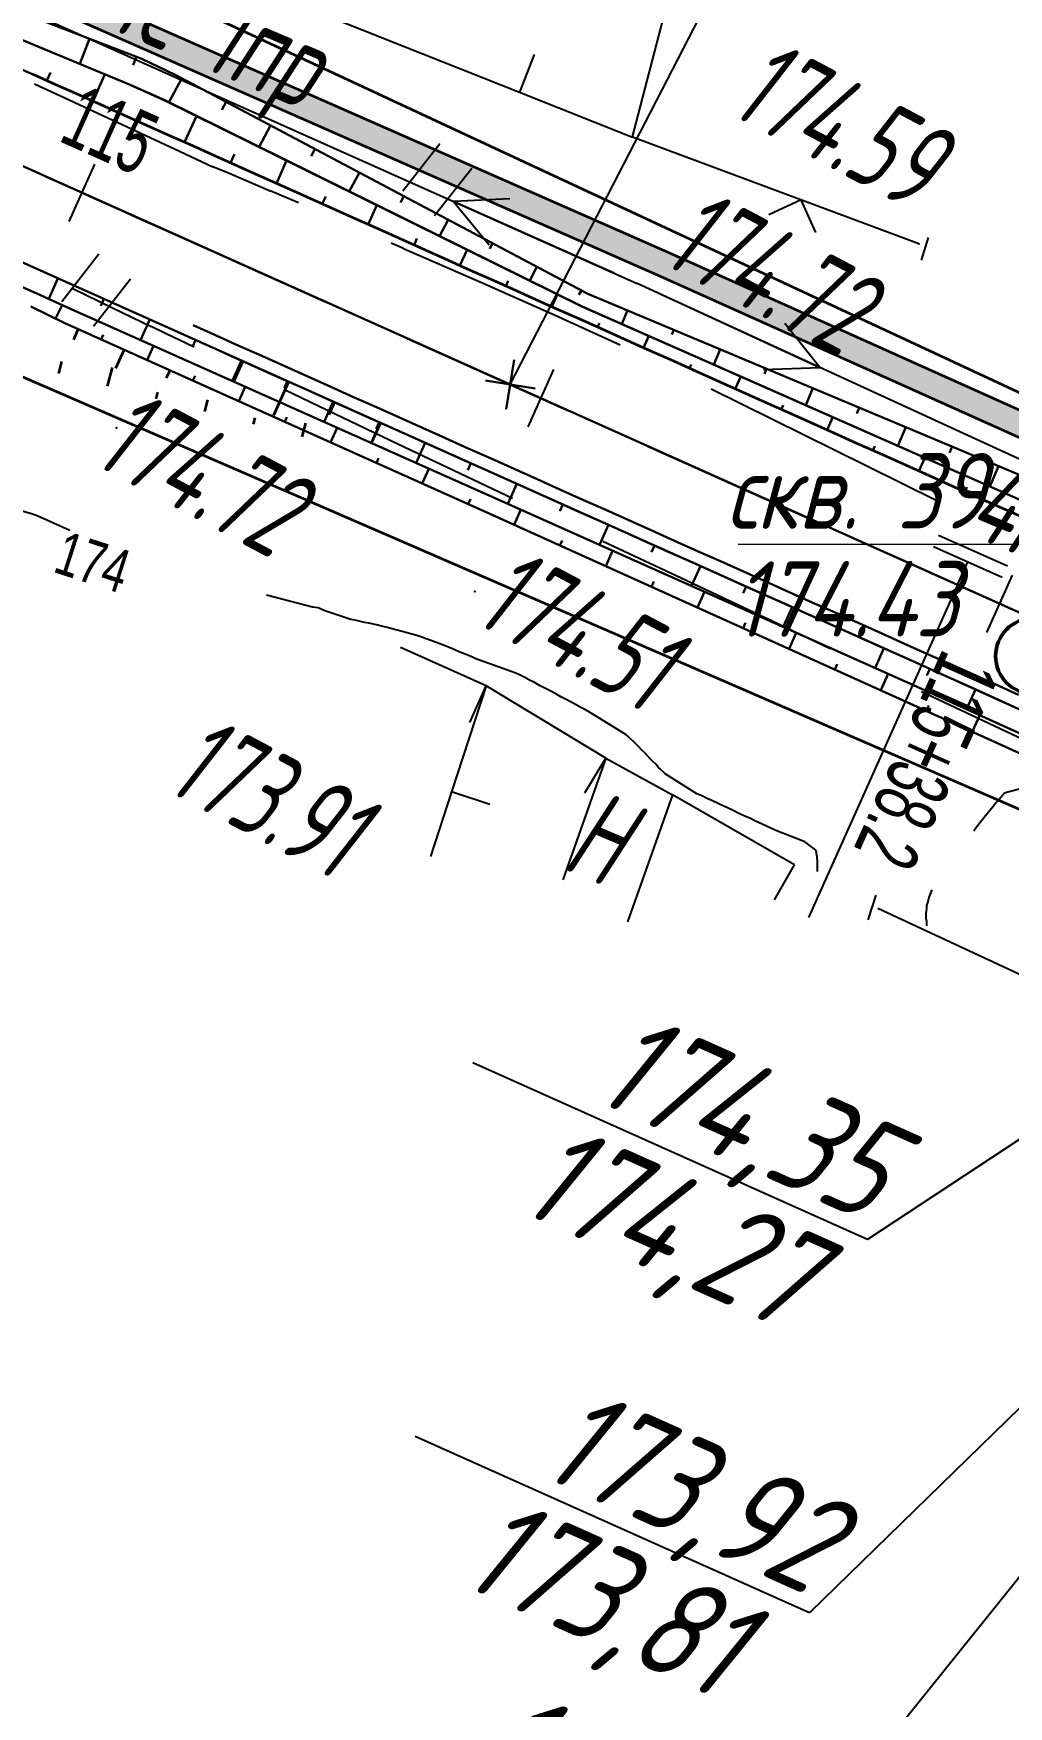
# Model space of a CAD drawing. Header units: millimetres. Extents: x -1799 to 6962, y -1020 to 4121.
# Drawn here: x 6139.7 to 6178.4, y 204.4 to 270.9 of the extents above; entities that cross this region are included whole.
import ezdxf
from ezdxf import colors
from ezdxf.entities.mleader import LeaderData, LeaderLine
from ezdxf.math import Vec2, Vec3

# ---------------------------------------------------------------- set-up
doc = ezdxf.new("R2010")
doc.units = ezdxf.units.MM
doc.linetypes.add('CONTI', pattern=[0])
doc.linetypes.add('DASHED', pattern=[0.75, 0.5, -0.25])
for name, color, linetype, lineweight in [('10', 1, 'Continuous', 35), ('геология', 7, 'Continuous', 20), ('КОПИЯ_ОСЬ_13_ОТКОСЫ', 7, 'Continuous', 30), ('КОПИЯ_ОСЬ_ГРАНИЦЫ_ПОЛОС', 7, 'Continuous', 30), ('ОСЬ_ВЕРХ_ПОКРЫТИЯ_ОСЬ', 1, 'Continuous', 30), ('Ось_примыкания', 1, 'Continuous', 35), ('Отметки', 5, 'Continuous', 30), ('Тротуар', 40, 'Continuous', 35)]:
    doc.layers.add(name, color=color, linetype=linetype, lineweight=lineweight)
for name, color, linetype in [('GOR_BDEFAULT', 212, 'CONTI'), ('NAD_MDEFAULT', 7, 'CONTI'), ('PI_OTDEFAULT', 172, 'CONTI'), ('PI_TTDEFAULT', 5, 'CONTI'), ('SIT_LDEFAULT', 7, 'CONTI'), ('USLZNDEFAULT', 7, 'CONTI'), ('ZAPSKDEFAULT', 7, 'CONTI'), ('КОПИЯ_ОСЬ_ТАНГЕНСЫ', 1, 'Continuous'), ('ОСЬ_ВЕРХ_ПОКРЫТИЯ_ПИКЕТЫ', 1, 'Continuous'), ('ОСЬ_ВЕРХ_ПОКРЫТИЯ_РАЗБИВКА_КРИВ', 1, 'Continuous'), ('ОСЬ_ВЕРХ_ПОКРЫТИЯ_ТАНГЕНСЫ', 1, 'Continuous'), ('разметка', 7, 'Continuous')]:
    doc.layers.add(name, color=color, linetype=linetype)
doc.styles.add('eskd', font='spds.shx', dxfattribs={"width": 1.2, "oblique": 15})
doc.styles.add('SHRFT', font='TXT', dxfattribs={"width": 3.5})
doc.styles.get("Standard").update_dxf_attribs({"font": 'arial.ttf'})
doc.styles.add('ГОСТ', font='', dxfattribs={"oblique": 15, "height": 4})
doc.styles.get('ГОСТ').set_extended_font_data('GOST type A')

# ---------------------------------------------------------------- blocks, each defined once
blk = doc.blocks.new('BL_2011')
at = {"color": 0}
for p, q in [((0, 0), (0, 2.4)), ((1.6, 0), (1.6, 2.4))]:
    blk.add_line(p, q, dxfattribs=at)
blk = doc.blocks.new('BL_2010')
at = {"color": 0}
for centre, radius in [((0, 5.78), 0.4), ((0, 3.46), 0.6), ((0, 3.46), 0.3), ((0, 0), 0.8), ((-3.46, -1.74), 0.6), ((3.46, -1.74), 0.6), ((-3.46, -1.74), 0.3), ((3.46, -1.74), 0.3), ((-5.78, -2.88), 0.4), ((5.78, -2.88), 0.4)]:
    blk.add_circle(centre, radius, dxfattribs=at)
blk = doc.blocks.new('_None')
blk = doc.blocks.new('Крест')
at = {"layer": 'Отметки'}
for points in [[(0, 1), (0, -1)], [(-1, 0), (1, 0)]]:
    blk.add_lwpolyline(points, dxfattribs=at)

msp = doc.modelspace()

# ---------------------------------------------------------------- hatches: boundary and pattern name
at = {"layer": 'Тротуар', "lineweight": 30, "ltscale": 7}
msp.add_hatch(color=256, dxfattribs=at).paths.add_polyline_path([(6126.931740061011, 278.0304459001991), (6128.439853560596, 277.1630131699267), (6164.582635617853, 261.241592810874), (6199.391776071812, 245.6193472523364), (6226.965141142815, 230.8428969675797), (6234.072073662255, 227.170375531924), (6244.623096956735, 221.4528150301549), (6251.566242708892, 217.4791211815673), (6258.375359144944, 213.2799197718623), (6265.073261752035, 209.02963465025), (6265.609058609358, 209.8739815740037), (6258.905734939422, 214.1277067376423), (6252.077196256849, 218.3388859009492), (6245.109742837356, 222.3264914875972), (6234.539878332385, 228.0542619735124), (6227.430880101552, 231.7278508687514), (6199.833216935755, 246.5173224000382), (6164.988932973365, 262.15534026773), (6128.892007081546, 278.0565603202331), (6116.325336522723, 285.2846246235194), (6112.601381699098, 286.9917958308133), (6104.101285403487, 289.8893952103454), (6095.382801326088, 292.1139472028362), (6094.028716523704, 292.7220886679488), (6062.635007723418, 308.6967482663813), (6052.755252864396, 311.6692093474912), (6041.920397909105, 316.6010502217459), (6020.57215665986, 327.7935136411461), (5984.471793767481, 344.0357047723728), (5959.437637477511, 357.0414613805833), (5935.186880624105, 366.8843202427151), (5892.203299906434, 387.1829661572474), (5867.012197750804, 398.4731722394126), (5831.402002537487, 414.8561589423689), (5813.139658937851, 422.3152399234596), (5796.735513729634, 430.0543548002961), (5796.207650675593, 429.1976880760985), (5812.745232411844, 421.3961435783776), (5831.003779299013, 413.9386133285361), (5859.26713514684, 400.9356466144445), (5860.175860060766, 400.5175745407241), (5866.598718330302, 397.5626454534131), (5891.785255895005, 386.2744851404923), (5934.785018613018, 365.9681974066543), (5959.018170221834, 356.1324841346714), (5984.035787675422, 343.1353197911876), (6020.13444335131, 326.8938967663917), (6041.480747713804, 315.702448818286), (6052.402676992651, 310.7310074776533), (6062.261230560349, 307.7649250975001), (6093.575204664879, 291.830838426401), (6095.05151238436, 291.1664383145171), (6103.854052816061, 288.920439046261), (6112.23058058043, 286.0617103589821), (6115.866707254327, 284.3948021767783), (6121.960427134976, 280.8898325082037), (6122.830958548913, 280.3891225554171)])

# ---------------------------------------------------------------- linework, layer by layer
at = {"layer": '10'}
for points in [[(5786.735964376372, 494.3434807354706), (5773.30596437667, 448.9334807353216), (5770.455964376577, 448.8434807354706), (5765.795964376428, 429.6334807355079), (5881.91596437654, 375.1434807352844), (5882.525964376409, 376.3434807354706), (5928.445964376335, 353.5234807351726), (5932.485964376372, 351.5134807353961), (5960.735964376372, 337.4834807351353), (5984.325964376689, 327.5434807356569), (6003.875964376502, 317.8834807355079), (6062.465964376353, 290.8234807349863), (6094.515964376633, 277.4934807349118), (6108.035964376651, 270.7634807353961), (6136.065964376447, 258.6034807352471), (6190.025964376409, 235.2034807348746), (6188.725964376596, 232.3434807354706), (6197.66596437654, 228.1934807350981), (6198.345964376707, 229.8134807352099), (6243.155964376763, 208.2334807351353)], [(6235.355964376484, 230.3034807354334), (6147.925964376316, 271.0334807349491), (6052.205964376577, 315.4134807348373), (6051.195964376335, 312.8534807352471), (6042.005964376391, 316.7734807351726), (6043.255964376391, 319.7634807353961), (5995.905964376763, 340.5434807356569), (5925.655964376763, 374.3334807347628), (5896.865964376726, 386.9534807348746), (5894.005964376391, 388.0134807353961), (5868.475964376596, 398.5934807354706), (5869.475964376596, 400.5934807354706), (5830.775964376409, 418.8934807352844), (5830.025964376409, 416.8534807352471), (5785.337084801236, 439.0398072697344), (5802.245964376381, 489.5234807361039)]]:
    msp.add_lwpolyline(points, dxfattribs=at)
at = {"layer": 'GOR_BDEFAULT', "color": 212, "elevation": 174, "flags": 128}
for points in [[(6141.111700376447, 251.1292127356055), (6139.801700376449, 251.7092147352296), (6139.581700376419, 251.7892167348537), (6139.341700376428, 251.8592157349112), (6139.081700376419, 251.9392177354666), (6138.8117003764, 252.0192117350298), (6138.511700376412, 252.1092157349112), (6138.211700376423, 252.1892177354666), (6137.891700376416, 252.2692117350298), (6137.5617003764, 252.3492137355852), (6137.231700376442, 252.4192137349519), (6136.891700376416, 252.4892127350095), (6136.551700376449, 252.5592127353075), (6136.211700376423, 252.6192177351686), (6135.871700376398, 252.6692137349519), (6135.54170037644, 252.7092147352296), (6135.201700376414, 252.7392127350095), (6134.881700376407, 252.7692117350298), (6134.5617003764, 252.7792137352872), (6134.251700376402, 252.7792137352872), (6133.951700376414, 252.7792137352872), (6133.661700376435, 252.7592177357647), (6133.381700376407, 252.7492157355073), (6133.111700376447, 252.719216735487), (6132.841700376428, 252.6992127349722), (6132.591700376428, 252.6692137349519), (6132.351700376437, 252.6392147358629), (6132.131700376407, 252.6092157349112), (6131.911700376435, 252.5792167348909), (6131.711700376423, 252.5392167348537), (6131.521700376421, 252.5192117350298), (6131.341700376428, 252.4892127350095), (6129.481700376442, 252.6492167351889), (6129.341700376428, 252.6992127349722), (6129.191700376405, 252.7492157355073), (6129.04170037644, 252.8092127353075), (6128.871700376398, 252.8692177351686), (6128.711700376423, 252.9292157352093), (6128.53170037643, 252.9992157355073), (6128.361700376447, 253.0692147355649), (6128.191700376405, 253.1392147358629), (6128.011700376412, 253.2092147352296), (6127.831700376419, 253.2792137352872), (6127.661700376435, 253.3492137355852), (6127.491700376451, 253.4192137349519), (6127.321700376409, 253.4892127350095), (6127.161700376435, 253.5592127353075), (6127.001700376402, 253.6292127356055), (6126.851700376437, 253.6892177354666), (6126.711700376423, 253.7492157355073)], [(6141.111700376447, 251.1292127356055), (6139.801700376449, 251.7092147352296), (6139.581700376419, 251.7892167348537), (6139.341700376428, 251.8592157349112), (6139.081700376419, 251.9392177354666), (6138.8117003764, 252.0192117350298), (6138.511700376412, 252.1092157349112), (6138.211700376423, 252.1892177354666), (6137.891700376416, 252.2692117350298), (6137.5617003764, 252.3492137355852), (6137.231700376442, 252.4192137349519), (6136.891700376416, 252.4892127350095), (6136.551700376449, 252.5592127353075), (6136.211700376423, 252.6192177351686), (6135.871700376398, 252.6692137349519), (6135.54170037644, 252.7092147352296), (6135.201700376414, 252.7392127350095), (6134.881700376407, 252.7692117350298), (6134.5617003764, 252.7792137352872), (6134.251700376402, 252.7792137352872), (6133.951700376414, 252.7792137352872), (6133.661700376435, 252.7592177357647), (6133.381700376407, 252.7492157355073), (6133.111700376447, 252.719216735487), (6132.841700376428, 252.6992127349722), (6132.591700376428, 252.6692137349519), (6132.351700376437, 252.6392147358629), (6132.131700376407, 252.6092157349112), (6131.911700376435, 252.5792167348909), (6131.711700376423, 252.5392167348537), (6131.521700376421, 252.5192117350298), (6131.341700376428, 252.4892127350095), (6129.481700376442, 252.6492167351889), (6129.341700376428, 252.6992127349722), (6129.191700376405, 252.7492157355073), (6129.04170037644, 252.8092127353075), (6128.871700376398, 252.8692177351686), (6128.711700376423, 252.9292157352093), (6128.53170037643, 252.9992157355073), (6128.361700376447, 253.0692147355649), (6128.191700376405, 253.1392147358629), (6128.011700376412, 253.2092147352296), (6127.831700376419, 253.2792137352872), (6127.661700376435, 253.3492137355852), (6127.491700376451, 253.4192137349519), (6127.321700376409, 253.4892127350095), (6127.161700376435, 253.5592127353075), (6127.001700376402, 253.6292127356055), (6126.851700376437, 253.6892177354666), (6126.711700376423, 253.7492157355073)], [(6170.841700376428, 237.5692147355649), (6170.841700376428, 237.6092157349112), (6170.841700376428, 237.6592117346945), (6170.841700376428, 237.719216735487), (6170.841700376428, 237.7692117350298), (6170.841700376428, 237.8292167348909), (6170.841700376428, 237.8992167351889), (6170.841700376428, 237.9592147352296), (6170.841700376428, 238.0192117350298), (6170.831700376419, 238.0892117353278), (6170.831700376419, 238.1492167351889), (6170.821700376409, 238.2092147352296), (6170.8117003764, 238.2692117350298), (6170.801700376449, 238.3292167348909), (6170.79170037644, 238.3792127356055), (6170.771700376421, 238.4292157352093), (6170.341700376428, 238.7492157355073), (6169.191700376405, 239.1992127349722), (6169.011700376412, 239.2792137352872), (6168.821700376409, 239.3692177351686), (6168.621700376398, 239.4592147352296), (6168.401700376426, 239.5592127353075), (6168.181700376395, 239.6692137349519), (6167.951700376414, 239.7692117350298), (6167.721700376433, 239.8792127356055), (6167.491700376451, 239.9892127350095), (6167.261700376412, 240.0992137355852), (6167.03170037643, 240.2092147352296), (6166.8117003764, 240.3092127353075), (6166.601700376437, 240.4092117346945), (6166.401700376426, 240.4992157355073), (6166.221700376433, 240.5892117353278), (6166.051700376449, 240.6592117346945), (6164.78170037643, 241.4492127349722), (6164.701700376414, 241.5292137352872), (6164.611700376447, 241.6192177351686), (6164.511700376412, 241.719216735487), (6164.411700376435, 241.8292167348909), (6164.301700376449, 241.9392177354666), (6164.191700376405, 242.049218735111), (6164.081700376419, 242.1692137349519), (6163.971700376433, 242.2892167348537), (6163.851700376437, 242.3992167351889), (6163.741700376451, 242.5192117350298), (6163.631700376407, 242.6292127356055), (6163.521700376421, 242.7392127350095), (6163.411700376435, 242.8392117353278), (6163.3117003764, 242.9392177354666), (6163.221700376433, 243.0192117350298), (6161.771700376421, 243.9092117346945), (6161.611700376447, 243.9992157355073), (6161.431700376395, 244.0892117353278), (6161.251700376402, 244.1892177354666), (6161.051700376449, 244.299218735111), (6160.851700376437, 244.4092117346945), (6160.641700376416, 244.5192117350298), (6160.431700376395, 244.6292127356055), (6160.211700376423, 244.7492157355073), (6160.001700376402, 244.8592157349112), (6159.79170037644, 244.969216735487), (6159.591700376428, 245.0792167348909), (6159.391700376416, 245.1792157352093), (6159.201700376414, 245.2792137352872), (6159.021700376421, 245.3692177351686), (6158.851700376437, 245.4492127349722), (6157.261700376412, 246.0292137352872), (6157.151700376426, 246.0792167348909), (6157.03170037643, 246.1292127356055), (6156.901700376426, 246.1792157352093), (6156.761700376412, 246.2392127350095), (6156.621700376398, 246.2892167348537), (6156.471700376433, 246.3592157349112), (6156.321700376409, 246.4192137349519), (6156.161700376435, 246.4892127350095), (6155.991700376451, 246.549218735111), (6155.821700376409, 246.6192177351686), (6155.651700376426, 246.6892177354666), (6155.471700376433, 246.7592177357647), (6155.28170037643, 246.8192147355649), (6155.101700376437, 246.8892147358629), (6154.911700376435, 246.9492127349722), (6154.711700376423, 247.0092177357647), (6154.521700376421, 247.0592127353075), (6154.321700376409, 247.1192177351686), (6154.131700376407, 247.1692137349519), (6153.931700376395, 247.219216735487), (6153.741700376451, 247.2692117350298), (6153.551700376449, 247.3092127353075), (6153.361700376447, 247.3592157349112), (6153.181700376395, 247.3992167351889), (6153.001700376402, 247.4392177354666), (6152.831700376419, 247.469216735487), (6152.671700376444, 247.5092177357647), (6152.511700376412, 247.549218735111), (6152.371700376398, 247.5792167348909), (6152.241700376451, 247.6092157349112), (6151.251700376402, 247.9392177354666), (6150.981700376442, 248.049218735111), (6150.761700376412, 248.0792167348909), (6148.921700376444, 248.5592127353075)], [(6177.0617003764, 239.1892177354666), (6177.171700376444, 239.3392117353278), (6177.28170037643, 239.469216735487), (6177.381700376407, 239.6092157349112), (6177.481700376442, 239.7292107356834), (6177.581700376419, 239.8592157349112), (6177.671700376444, 239.969216735487), (6177.761700376412, 240.0792167348909), (6177.841700376428, 240.1792157352093), (6177.921700376444, 240.2792137352872), (6178.001700376402, 240.3692177351686), (6178.071700376409, 240.4492127349722), (6178.141700376416, 240.5292137352872), (6178.201700376414, 240.5992137355852), (6178.261700376412, 240.6592117346945), (6178.321700376409, 240.7092147352296), (6178.861700376447, 240.8492137355852), (6179.511700376412, 240.6392147358629), (6179.601700376437, 240.6192177351686), (6179.701700376414, 240.5892117353278), (6179.801700376449, 240.5592127353075), (6179.911700376435, 240.5292137352872), (6180.021700376421, 240.4992157355073), (6180.141700376416, 240.469216735487), (6180.251700376402, 240.4392177354666), (6180.371700376398, 240.4092117346945), (6180.501700376402, 240.3692177351686), (6180.621700376398, 240.3392117353278), (6180.741700376451, 240.3092127353075), (6180.861700376447, 240.2692117350298), (6180.971700376433, 240.2392127350095), (6181.081700376419, 240.2092147352296), (6181.191700376405, 240.1792157352093), (6181.29170037644, 240.1492167351889), (6181.391700376416, 240.1192177351686), (6181.481700376442, 240.0892117353278), (6181.571700376409, 240.0592127353075), (6181.651700376426, 240.0392167348537), (6181.731700376442, 240.0092177357647), (6181.8117003764, 239.9792107356834), (6181.891700376416, 239.9592147352296), (6181.961700376423, 239.9292157352093), (6182.03170037643, 239.9092117346945), (6182.101700376437, 239.8892147358629), (6182.171700376444, 239.8592157349112), (6182.231700376442, 239.8392117353278), (6182.301700376449, 239.8192147355649), (6182.371700376398, 239.7892167348537), (6182.431700376395, 239.7692117350298), (6182.501700376402, 239.7492157355073), (6182.571700376409, 239.719216735487), (6182.651700376426, 239.6992127349722), (6182.721700376433, 239.6692137349519), (6182.79170037644, 239.6492167351889), (6182.871700376398, 239.6192177351686), (6182.951700376414, 239.5992137355852), (6183.04170037644, 239.5692147355649), (6183.121700376398, 239.5392167348537), (6183.221700376433, 239.4992157355073), (6183.3117003764, 239.469216735487), (6183.411700376435, 239.4292157352093), (6183.511700376412, 239.3992167351889), (6183.621700376398, 239.3592157349112), (6183.741700376451, 239.3092127353075), (6183.861700376447, 239.2692117350298), (6183.981700376442, 239.219216735487), (6184.111700376447, 239.1692137349519), (6184.241700376451, 239.1192177351686), (6184.371700376398, 239.0692147355649), (6184.501700376402, 239.0192117350298), (6184.631700376407, 238.969216735487), (6184.761700376412, 238.9092117346945), (6184.901700376426, 238.8592157349112), (6185.03170037643, 238.8092127353075), (6185.151700376426, 238.7592177357647), (6185.28170037643, 238.719216735487), (6185.401700376426, 238.6692137349519), (6185.511700376412, 238.6292127356055), (6185.631700376407, 238.5892117353278), (6185.731700376442, 238.549218735111), (6185.831700376419, 238.5192117350298), (6185.931700376395, 238.4792107356834), (6186.03170037643, 238.4492127349722), (6186.121700376398, 238.4192137349519), (6186.211700376423, 238.3892147358629), (6186.29170037644, 238.3692177351686), (6186.371700376398, 238.3392117353278), (6186.451700376414, 238.3192147355649), (6186.53170037643, 238.2892167348537), (6186.611700376447, 238.2692117350298), (6186.691700376405, 238.2492157355073), (6186.761700376412, 238.219216735487), (6186.841700376428, 238.1992127349722), (6186.911700376435, 238.1792157352093), (6186.991700376451, 238.1492167351889), (6187.0617003764, 238.1292127356055), (6187.141700376416, 238.1092157349112), (6187.211700376423, 238.0792167348909), (6187.29170037644, 238.0592127353075), (6187.361700376447, 238.0392167348537), (6187.441700376405, 238.0092177357647), (6187.511700376412, 237.9892127350095), (6187.591700376428, 237.969216735487), (6187.661700376435, 237.9392177354666), (6187.731700376442, 237.9192137349519), (6187.8117003764, 237.8892147358629), (6187.881700376407, 237.8692177351686), (6187.951700376414, 237.8392117353278), (6188.021700376421, 237.8092127353075), (6188.091700376428, 237.7892167348537), (6188.161700376435, 237.7592177357647), (6188.231700376442, 237.7392127350095), (6188.301700376449, 237.7092147352296), (6188.371700376398, 237.6792157352093), (6188.441700376405, 237.6592117346945), (6188.511700376412, 237.6292127356055), (6188.581700376419, 237.5992137355852), (6188.651700376426, 237.5692147355649), (6188.711700376423, 237.5392167348537), (6188.78170037643, 237.5092177357647), (6188.841700376428, 237.4892127350095), (6188.911700376435, 237.4592147352296), (6188.971700376433, 237.4292157352093), (6189.961700376423, 236.8292167348909), (6190.04170037644, 236.7692117350298), (6190.131700376407, 236.7092147352296), (6190.211700376423, 236.6392147358629), (6190.301700376449, 236.5792167348909), (6190.381700376407, 236.5092177357647), (6190.471700376433, 236.4392177354666), (6190.5617003764, 236.3592157349112), (6190.651700376426, 236.2892167348537), (6190.741700376451, 236.219216735487), (6190.831700376419, 236.1392147358629), (6190.911700376435, 236.0692147355649), (6191.001700376402, 235.9892127350095), (6191.081700376419, 235.9192137349519), (6191.171700376444, 235.8392117353278), (6191.251700376402, 235.7692117350298), (6191.331700376419, 235.6992127349722), (6191.401700376426, 235.6192177351686), (6191.471700376433, 235.5592127353075), (6191.54170037644, 235.4892127350095), (6191.611700376447, 235.4192137349519), (6191.671700376444, 235.3592157349112), (6191.731700376442, 235.299218735111), (6191.79170037644, 235.2392127350095), (6191.841700376428, 235.1892177354666), (6191.891700376416, 235.1392147358629), (6191.941700376405, 235.0892117353278), (6191.981700376442, 235.0392167348537), (6192.021700376421, 234.9992157355073), (6192.0617003764, 234.9592147352296), (6192.091700376428, 234.9292157352093)], [(6175.211700376423, 235.3992167351889), (6175.201700376414, 235.4492127349722), (6175.191700376405, 235.5092177357647), (6175.191700376405, 235.5792167348909), (6175.181700376395, 235.6492167351889), (6175.171700376444, 235.719216735487), (6175.171700376444, 235.8092127353075), (6175.171700376444, 235.8992167351889), (6175.181700376395, 235.9892127350095), (6175.191700376405, 236.0992137355852), (6175.201700376414, 236.2092147352296), (6175.231700376442, 236.3192147355649), (6175.261700376412, 236.4392177354666), (6175.301700376449, 236.5692147355649), (6175.351700376437, 236.6992127349722), (6175.411700376435, 236.8392117353278)]]:
    msp.add_lwpolyline(points, dxfattribs=at)
at = {"layer": 'PI_TTDEFAULT', "color": 5}
for p in [(6174.881700376407, 262.5292137352872, 174.641), (6163.671700376444, 260.9592147352296, 174.717), (6142.961700376423, 255.219216735487, 174.565), (6157.221700376433, 248.7092147352296, 174.268)]:
    msp.add_point(p, dxfattribs=at)
at = {"layer": 'SIT_LDEFAULT', "color": 7}
for p, q in [((6128.321700376409, 276.7592177357647), (6163.671700376444, 260.9592147352296)), ((6149.701700376414, 272.2692117350298), (6158.991700376451, 268.5692147355649)), ((6163.491700376451, 266.7892167348537), (6164.78170037643, 271.7692117350298)), ((6159.581700376419, 270.0592127353075), (6158.991700376451, 268.5692147355649)), ((6139.701700376414, 268.8992167351889), (6141.271700376421, 268.1692137349519)), ((6158.991700376451, 268.5692147355649), (6163.491700376451, 266.7792137352872)), ((6141.271700376421, 268.1692137349519), (6145.271700376421, 266.3092127353075)), ((6145.271700376421, 266.3092127353075), (6146.79170037644, 265.5992137355852)), ((6174.881700376407, 262.5292137352872), (6163.491700376451, 266.7792137352872)), ((6147.411700376435, 265.3392117353278), (6146.79170037644, 265.5992137355852)), ((6149.071700376409, 264.6292127356055), (6147.411700376435, 265.3392117353278)), ((6150.201700376414, 264.1592117346945), (6149.071700376409, 264.6392147358629)), ((6158.601700376437, 264.3192147355649), (6156.371700376398, 264.219216735487)), ((6162.761700376412, 261.3692177351686), (6156.371700376398, 264.219216735487)), ((6156.371700376398, 264.219216735487), (6157.78170037643, 262.4992157355073)), ((6170.201700376414, 264.2792137352872), (6168.911700376435, 263.6892177354666)), ((6170.78170037643, 262.9892127350095), (6170.201700376414, 264.2792137352872)), ((6154.371700376398, 262.3492137355852), (6153.881700376407, 262.5592127353075)), ((6157.451700376414, 260.9892127350095), (6154.371700376398, 262.3392117353278)), ((6174.981700376442, 261.8892147358629), (6175.261700376412, 262.7792137352872)), ((6160.411700376435, 259.6792157352093), (6157.451700376414, 260.9992157355073)), ((6198.881700376407, 244.7592177357647), (6163.671700376444, 260.9592147352296)), ((6141.191700376405, 260.7692117350298), (6142.801700376449, 259.9892127350095)), ((6164.581700376419, 260.5392167348537), (6170.941700376405, 257.6192177351686)), ((6142.801700376449, 259.9892127350095), (6144.341700376428, 259.2392127350095)), ((6162.991700376451, 258.4992157355073), (6160.411700376435, 259.6792157352093)), ((6144.911700376435, 258.969216735487), (6144.341700376428, 259.2392127350095)), ((6146.051700376449, 258.4192137349519), (6144.911700376435, 258.969216735487)), ((6170.941700376405, 257.6192177351686), (6169.54170037644, 259.3592157349112)), ((6168.701700376414, 257.5392167348537), (6170.941700376405, 257.6192177351686)), ((6151.321700376409, 255.9192137349519), (6149.671700376444, 256.7092147352296)), ((6169.051700376449, 255.549218735111), (6166.611700376447, 256.7492157355073)), ((6154.151700376426, 254.5692147355649), (6151.321700376409, 255.9192137349519)), ((6172.761700376412, 253.719216735487), (6169.051700376449, 255.549218735111)), ((6156.901700376426, 253.2692117350298), (6154.151700376426, 254.5692147355649)), ((6175.571700376409, 252.3192147355649), (6172.761700376412, 253.719216735487)), ((6158.711700376423, 252.4092117346945), (6156.901700376426, 253.2692117350298)), ((6165.421700376444, 249.2292107356834), (6162.3117003764, 250.6992127349722)), ((6169.321700376409, 247.3892147358629), (6165.421700376444, 249.2292107356834)), ((6171.351700376437, 246.4292157352093), (6169.321700376409, 247.3892147358629)), ((6157.671700376444, 244.9492127349722), (6154.261700376412, 246.4792107356834)), ((6157.671700376444, 244.9492127349722), (6156.29170037644, 240.7292107356834)), ((6157.021700376421, 243.4892127350095), (6157.671700376444, 244.9492127349722)), ((6162.421700376444, 242.0692147355649), (6157.671700376444, 244.9492127349722)), ((6176.981700376442, 243.7692117350298), (6174.981700376442, 244.719216735487)), ((6180.021700376421, 242.3392117353278), (6176.981700376442, 243.7692117350298)), ((6162.421700376444, 242.0692147355649), (6160.721700376433, 237.2292107356834)), ((6161.591700376428, 240.6992127349722), (6162.421700376444, 242.0692147355649)), ((6162.421700376444, 242.0692147355649), (6165.081700376419, 240.6092157349112)), ((6156.29170037644, 240.7292107356834), (6155.451700376414, 238.1592117346945)), ((6157.8117003764, 240.2292107356834), (6156.29170037644, 240.7292107356834)), ((6165.081700376419, 240.6092157349112), (6163.28170037643, 235.5692147355649)), ((6169.931700376395, 237.8292167348909), (6165.081700376419, 240.6092157349112)), ((6169.131700376407, 236.4392177354666), (6169.931700376395, 237.8292167348909)), ((6173.171700376444, 236.6292127356055), (6172.851700376437, 235.6492167351889)), ((6180.071700376409, 232.9192137349519), (6173.241700376451, 236.0892117353278))]:
    msp.add_line(p, q, dxfattribs=at)
at = {"layer": 'геология', "color": 1, "linetype": 'Continuous'}
msp.add_line((6167.693244867472, 250.591715888505), (6178.784456645584, 250.591715888505), dxfattribs=at)
at = {"layer": 'геология', "color": 1, "linetype": 'Continuous', "lineweight": 50}
msp.add_circle((6179.430721182473, 246.135149487679), 1.5, dxfattribs=at)
at = {"layer": 'КОПИЯ_ОСЬ_13_ОТКОСЫ'}
for points in [[(5842.767047899057, 405.8750057112547), (6107.472126024057, 283.8342342268797), (6119.584918992807, 278.2995662581297), (6131.722614305307, 272.8186092268797), (6177.883258836557, 252.1474666487547), (6186.496051805307, 248.3198299300047), (6190.850543992807, 246.3737850081297), (6194.332477586557, 244.8083553206297), (6202.157184617807, 241.2478084456297), (6208.228961961557, 238.4311580550047), (6213.418903367807, 235.9753475081297), (6216.724567430307, 234.3845271956297), (6220.020954149057, 232.7749080550047)], [(5839.830505196393, 399.52094329187), (6104.548766915143, 277.473824151245), (6116.689880196393, 271.92621672937), (6128.855895821393, 266.43256438562), (6175.022888008893, 245.75873626062), (6183.599059883893, 241.87836516687), (6187.926696602643, 239.909371026245), (6196.557067696393, 235.93891204187), (6203.430114571393, 232.71625579187), (6208.561950508893, 230.262398369995), (6213.612243477643, 227.79877532312), (6216.813903633893, 226.207710869995), (6220.005798165143, 224.59711516687)], [(5997.852497117807, 334.9455623518797), (6016.078571336557, 326.7087459456297), (6034.252399461557, 318.3593807112547), (6035.157184617807, 317.9335994612547), (6049.268512742807, 311.5210018050047), (6088.810993211557, 293.3923396956297), (6106.970661180307, 285.0212459456297), (6116.009235399057, 280.7744197737547), (6125.060016649057, 276.5544490706297), (6131.202106492807, 273.9804744612547), (6143.509723680307, 268.8540096175047), (6144.878376024057, 268.2412166487547), (6161.478473680307, 260.0444393050047), (6178.128864305307, 252.6950740706297), (6186.742145555307, 248.8669490706297), (6191.097614305307, 246.9204158675047), (6197.195270555307, 244.1723689925047), (6203.280231492807, 241.3964900862547), (6209.355915086557, 238.5756893050047), (6214.550251024057, 236.1149959456297), (6216.278278367807, 235.2849178206297), (6219.493122117807, 233.7199764143797)], [(5997.852616733968, 334.9454663511488), (6016.078416294515, 326.7087720152113), (6034.252290195882, 318.3594678159925), (6035.157075352132, 317.9335034605238), (6049.268662876546, 311.5210278745863), (6088.811204380452, 293.3923657652113), (6106.970811314046, 285.0211499448988), (6116.009080357015, 280.77438480818), (6125.059892124593, 276.5544751402113), (6131.201920933187, 273.9805615659925), (6143.509507603108, 268.8540967222425), (6144.878526157796, 268.2411206480238), (6161.47822708553, 260.0444653745863), (6178.128648228108, 252.6951001402113), (6186.742204136312, 248.8669751402113), (6191.097611851155, 246.9204419370863), (6197.195146030843, 244.1722729917738), (6203.280198521077, 241.3965771909925), (6209.356126255452, 238.5757764097425), (6214.550279087483, 236.1150220152113), (6216.278214878499, 235.2848218198988), (6219.493028110921, 233.7198804136488)], [(5994.367002702415, 327.3853046255308), (6012.504484391868, 318.9569598989683), (6030.69259474343, 310.6386005239683), (6031.60699293679, 310.2334491567808), (6045.61349318093, 303.5930682974058), (6066.960783219993, 293.7673847036558), (6085.147642350852, 285.4462177114683), (6093.316648698508, 281.6689960317808), (6103.180845475852, 276.7820331411558), (6112.332334733665, 272.7117206411558), (6121.495847917258, 268.6683856802183), (6127.596006608665, 265.9543964224058), (6139.795042253196, 260.5587665395933), (6141.15630934304, 259.9283954458433), (6158.056394792258, 252.4026386099058), (6174.670835710227, 244.9729511099058), (6182.377927995383, 241.4818622427183), (6186.70416090554, 239.5122577505308), (6194.469907975852, 235.9429218130308), (6202.142820573508, 232.2039081411558), (6207.23150465554, 229.6747333364683), (6212.294676042258, 227.1096698599058), (6215.450315690696, 225.5476581411558), (6218.596555925071, 223.9667255239683)], [(5994.367126290143, 327.38520110437), (6012.504333321393, 318.95697844812), (6030.692809883893, 310.63861907312), (6031.606872383893, 310.233589776245), (6045.613708321393, 303.592964776245), (6066.960876290143, 293.76752532312), (6085.147888008893, 285.44623626062), (6093.316833321393, 281.66889251062), (6103.180602852643, 276.78217376062), (6112.332458321393, 272.711617119995), (6121.496032540143, 268.66840422937), (6127.596130196393, 265.954292901245), (6139.794860665143, 260.558785088745), (6141.156188790143, 259.928413994995), (6158.056579415143, 252.402535088745), (6174.670837227643, 244.972847588745), (6182.377868477643, 241.48188079187), (6186.704040352643, 239.51215422937), (6194.470153633893, 235.94281829187), (6202.143005196393, 232.203804619995), (6207.231384102643, 229.67475188562), (6212.294860665143, 227.10981047937), (6215.450134102643, 225.547554619995), (6218.596618477643, 223.96674407312)], [(6131.513108677327, 274.6731885191175), (6143.972947544515, 269.8890698667738), (6145.325181431233, 269.2386792417738), (6161.70381302303, 260.5482495542738), (6178.491959995687, 253.5064404722425), (6180.148942417562, 252.80172855818), (6188.074052280843, 249.5018628355238), (6192.478593296468, 247.655976605055), (6196.001939243733, 246.1695874448988), (6198.643784946858, 245.04782230818), (6206.411149448812, 241.3146069761488), (6211.576737827718, 238.7823193784925), (6216.72807449764, 236.2080395933363), (6219.95039505428, 234.6444409605238)], [(6141.881974644124, 270.6919263120863), (6141.498002476155, 269.6919873472425)], [(6143.74907059139, 269.97506840193), (6143.621079868733, 269.6416943784925)], [(6140.196735399057, 269.0236873518797), (6140.341754930307, 269.3476619612547)], [(6142.022418992807, 268.2063045393797), (6142.500446336557, 269.2744197737547)], [(6145.554551548421, 269.1169751402113), (6145.04594559139, 268.158418011305)], [(6143.847614305307, 267.3889217268797), (6144.006793992807, 267.7448787581297)], [(6145.672809617807, 266.5715389143797), (6146.141071336557, 267.6176814925047)], [(6147.321275181233, 268.1795361753675), (6147.151719517171, 267.8600171323988)], [(6149.087968296468, 267.24215824568), (6148.634080357015, 266.38668949568)], [(6150.85469192928, 266.3047192808363), (6150.703385776937, 266.0195630308363)], [(6147.498004930307, 265.7541561018797), (6147.654254930307, 266.1027889143797)], [(6149.323688524057, 264.9367732893797), (6149.730426805307, 265.8452205550047)], [(6152.621415562093, 265.3673413511488), (6152.222184605062, 264.614960980055)], [(6151.148883836557, 264.1193904768797), (6151.284626024057, 264.4221248518797)], [(6154.388108677327, 264.4299634214613), (6154.255052036702, 264.1791089292738)], [(6152.974079149057, 263.3020076643797), (6153.319782274057, 264.0730037581297)], [(6156.15483231014, 263.4925244566175), (6155.810288853108, 262.8431714292738)], [(6154.799762742807, 262.4846248518797), (6154.914508836557, 262.7417049300047)], [(6156.624958055307, 261.6672420393797), (6156.908649461557, 262.3007869612547)], [(6157.921525425374, 262.55514652693), (6157.80668777889, 262.3386548277113)], [(6159.688249058187, 261.6177075620863), (6159.398393101155, 261.0714429136488)], [(6140.631286446393, 261.159371026245), (6140.264587227643, 260.34125579187)], [(6158.450153367807, 260.8498592268797), (6158.544879930307, 261.0610408675047)], [(6142.456481758893, 260.341988213745), (6142.334411446393, 260.06928313562)], [(6160.275836961557, 260.0324764143797), (6160.498004930307, 260.5285701643797)], [(6161.454972690999, 260.6803296323988), (6161.358354038655, 260.4982007261488)], [(6139.560484147727, 260.0348407583433), (6140.908201432883, 259.3744403677183), (6157.788328386008, 251.8038837270933), (6174.379026628196, 244.3212177114683), (6178.615110612571, 242.3909198599058), (6184.667783952415, 239.6202899770933), (6194.145689225852, 235.2356464224058), (6201.803343034446, 231.4791766958433), (6206.880491471946, 228.9391376333433), (6211.931150651633, 226.3635761099058), (6215.970091081321, 224.4034931020933), (6219.994993425071, 222.4147235708433)], [(6140.532591081321, 259.5585223989683), (6140.795713639915, 260.0953876333433)], [(6163.288346714437, 259.8836377378675), (6163.062486118733, 259.34518558943)], [(6142.351438737571, 258.7272235708433), (6142.432981706321, 258.9089862661558)], [(6144.281677071393, 259.524605401245), (6143.913024727643, 258.700874932495)], [(6162.101032274057, 259.2150936018797), (6162.175251024057, 259.3803768050047)], [(6165.132676548421, 259.1100171323988), (6165.057389683187, 258.9305737730238)], [(6144.176267839133, 257.9087421255308), (6144.428587175071, 258.4712421255308)], [(6146.107360665143, 258.707222588745), (6145.984313790143, 258.43256438562)], [(6163.926227586557, 258.3974666487547), (6164.138141649057, 258.8703670393797)], [(6166.977006382405, 258.33639652693), (6166.722489780843, 257.729707073805)], [(6147.932555977643, 257.889839776245), (6147.566833321393, 257.07367766687)], [(6165.751422899057, 257.5800838362547), (6165.822223680307, 257.7377986800047)], [(6168.82133621639, 257.5628369566175), (6168.736497349202, 257.360566448805)], [(6146.001157975852, 257.0902606802183), (6146.085264421165, 257.2777606802183)], [(6149.757751290143, 257.072456963745), (6149.636169258893, 256.800484307495)], [(6167.577106492807, 256.7627010237547), (6167.797321336557, 257.2551326643797)], [(6147.826048112571, 256.2719013052183), (6148.082639909446, 256.8440448599058)], [(6151.583434883893, 256.255074151245), (6151.221130196393, 255.446480401245)], [(6170.665666050374, 256.7892163511488), (6170.38252396053, 256.1141675230238)], [(6149.65093824929, 255.4534198599058), (6149.736448503196, 255.6440936880308)], [(6169.402301805307, 255.9453182112547), (6169.476032274057, 256.1096248518797)], [(6171.227497117807, 255.1279353987547), (6171.456989305307, 255.6398982893797)], [(6172.50996536678, 256.01559574568), (6172.415605015218, 255.7906201597425)], [(6151.475767350852, 254.6349384145933), (6151.736753678977, 255.2168475942808)], [(6153.408630196393, 255.437691338745), (6153.288024727643, 255.168160088745)], [(6174.354295200765, 255.2420361753675), (6174.04252762264, 254.4986890073988)], [(6155.233825508893, 254.620308526245), (6154.875427071393, 253.81928313562)], [(6173.053180711557, 254.3105525862547), (6173.129352586557, 254.4812068831297)], [(6176.198625034749, 254.4684155698988), (6176.094712681233, 254.2206128355238)], [(6153.300657487571, 253.8165790395933), (6153.387632585227, 254.0105487661558)], [(6155.12554762429, 252.9980975942808), (6155.390806413352, 253.5896503286558)], [(6157.059020821393, 253.802925713745), (6156.939880196393, 253.535835869995)], [(6174.878376024057, 253.4931697737547), (6175.116168992807, 254.0246639143797)], [(6178.042954868733, 253.69479496443), (6177.702531284749, 252.8831494566175)], [(6158.884704415143, 252.985542901245), (6158.528747383893, 252.19135344812)], [(6156.950376725852, 252.1796161489683), (6157.038816667258, 252.3768817739683)], [(6176.703571336557, 252.6757869612547), (6176.783161180307, 252.8530330550047)], [(6158.774351335227, 251.3591815786558), (6159.04546949929, 251.9602557974058)], [(6160.709899727643, 252.168160088745), (6160.591247383893, 251.90326751062)], [(6162.535095040143, 251.350777276245), (6162.180602852643, 250.558296807495)], [(6160.597471452415, 250.5369159536558), (6160.687864518821, 250.7372333364683)], [(6162.420652604758, 249.7146503286558), (6162.697019792258, 250.3274432974058)], [(6164.360778633893, 250.533394463745), (6164.242126290143, 250.269234307495)], [(6166.185973946393, 249.71576751062), (6165.831970040143, 248.925484307495)], [(6164.243772721946, 248.8923847036558), (6164.335935807883, 249.0966083364683)], [(6166.06695387429, 248.0701190786558), (6166.348570085227, 248.6945087270933)], [(6168.011169258893, 248.89838469812), (6167.893493477643, 248.634956963745)], [(6169.836852852643, 248.08100188562), (6169.483337227643, 247.292671807495)], [(6167.890073991477, 247.2478534536558), (6167.98394606179, 247.4559833364683)], [(6169.713255143821, 246.4255878286558), (6170.000120378196, 247.0615741567808)], [(6171.662048165143, 247.26361907312), (6171.544372383893, 247.00092376062)], [(6173.487243477643, 246.44623626062), (6173.135192696393, 245.65961516687)], [(6171.536436296165, 245.6033222036558), (6171.632017350852, 245.8153583364683)], [(6175.311950508893, 245.62787688562), (6175.193786446393, 245.365913994995)], [(6173.359556413352, 244.7810565786558), (6173.651670671165, 245.4286395864683)], [(6177.134216133893, 244.803413994995), (6176.778747383893, 244.01801360437)], [(6175.181272721946, 243.9556171255308), (6175.279478288352, 244.1711932974058)], [(6177.001219011008, 243.1262714224058), (6177.300047136008, 243.7820331411558)]]:
    msp.add_lwpolyline(points, dxfattribs=at)
at = {"layer": 'КОПИЯ_ОСЬ_ГРАНИЦЫ_ПОЛОС'}
for points in [[(6146.015496922753, 259.2929774480062), (6146.921264067418, 258.8897155583027), (6147.833390467489, 258.4812872571993), (6148.745516867561, 258.0728589570272), (6149.65764326769, 257.6644306559238), (6150.569769667849, 257.256002356683), (6151.481896067979, 256.8475740574422), (6152.394022467992, 256.4391457572701), (6153.306148868151, 256.030717457098), (6154.21827526828, 255.6222891569259), (6155.130401668352, 255.2138608558225), (6156.04252806851, 254.8054325556504), (6156.95465446864, 254.397004257341), (6157.866780868711, 253.9885759562376), (6158.778907268812, 253.5801476560655), (6159.691033668971, 253.1717193549621), (6160.603160069071, 252.7632910557213), (6161.515286469172, 252.3548627555492), (6162.427412869301, 251.9464344563085), (6163.339539269402, 251.5380061561364), (6164.251665669561, 251.1295778568956), (6165.163792069603, 250.7211495548609), (6166.075918469762, 250.3127212556201), (6166.988044869891, 249.904292955448), (6167.900171269963, 249.4958646562072), (6168.812297670122, 249.0874363541725), (6169.72442407028, 248.6790080558631), (6170.636550470323, 248.2705797547596), (6171.548676870423, 247.8621514545875), (6172.460803270553, 247.4537231544155), (6173.372929670624, 247.0452948542434), (6174.285056070725, 246.6368665559339), (6175.197182470883, 246.2284382548305), (6176.109308871013, 245.8200099537271), (6177.021435271085, 245.4115816554176), (6177.933561671156, 245.0031533533829), (6178.845688071315, 244.5947250532108)], [(6146.268659017524, 258.6351990629109), (6146.268659017524, 258.6351990629109), (6146.776911264091, 258.4065158613148), (6147.688066039243, 257.9985226303461), (6148.59922081591, 257.5905293993774), (6149.510375593711, 257.1825361712026), (6150.421530367961, 256.7745429402339), (6151.332685145879, 256.3665497111278), (6152.243839920624, 255.9585564801591), (6153.15499469761, 255.5505632491904), (6154.066149473578, 255.142570019153), (6154.977304250157, 254.7345767881843), (6155.888459026444, 254.3265835581469), (6156.799613802354, 253.9185903281095), (6157.710768579369, 253.5105970980721), (6158.621923354871, 253.1026038680347), (6159.533078131566, 252.694610637066), (6160.444232907854, 252.2866174070286), (6161.355387684142, 251.8786241769913), (6162.266542459934, 251.4706309469539), (6163.177697236717, 251.0626377159851), (6164.088852012947, 250.6546444859478), (6165.000006788798, 250.2466512559104), (6165.911161565871, 249.838658025873), (6166.822316341373, 249.4306647958356), (6167.73347111801, 249.0226715648669), (6168.644625894705, 248.6146783357608), (6169.555780669421, 248.2066851038608), (6170.466935447223, 247.7986918738234), (6171.378090223132, 247.390698643786), (6172.289244999827, 246.9827054146799), (6173.200399774514, 246.5747121827799), (6174.111554551617, 246.1667189518112), (6175.021947121868, 245.7590670189011), (6175.922432977366, 245.3522347401949), (6176.82354786117, 244.9450771402689), (6177.724516575205, 244.5379051551345), (6178.625324148345, 244.1306862648698)]]:
    msp.add_lwpolyline(points, dxfattribs=at)
at = {"layer": 'КОПИЯ_ОСЬ_ТАНГЕНСЫ'}
msp.add_line((6117.771700375868, 275.2292147357139), (6279.191700375852, 202.9492147354531), dxfattribs=at)
at = {"layer": 'ОСЬ_ВЕРХ_ПОКРЫТИЯ_ОСЬ'}
msp.add_lwpolyline([(5843.833376937759, 401.5279810581478), (6102.786578235546, 282.1380780734244), (6102.786578235546, 282.1380780734244, 0.002750162416), (6132.83191608362, 268.4856117660302), (6132.83191608362, 268.4856117660302), (6176.420423929239, 248.9677245956036), (6176.420423929239, 248.9677245956036), (6185.444481469438, 244.9204254191491), (6189.951916382977, 242.8865649443242), (6193.553963476132, 241.2508594080928), (6196.252587737059, 240.0176894761744), (6198.948255583158, 238.7780707016709), (6201.640545161828, 237.5311323044943), (6203.433316539458, 236.6953450761857), (6205.224266926825, 235.8556629860896), (6207.013265598313, 235.0118307549628), (6208.800180034488, 234.1635939687612), (6210.584875813665, 233.3106991456943), (6212.36721650477, 232.4528938042122), (6214.147063559541, 231.5899265216785), (6215.924276206913, 230.7215470042202), (6217.698711347368, 229.8475061519193)], format="xyb", dxfattribs=at)
at = {"layer": 'ОСЬ_ВЕРХ_ПОКРЫТИЯ_ПИКЕТЫ'}
for p, q in [((6141.077871890224, 263.4236772166687), (6142.09956184665, 265.7053760657209)), ((6141.077871890224, 263.4236772166687), (6142.09956184665, 265.7053760657209)), ((6159.331462674725, 255.2501575680571), (6160.35315263118, 257.5318564143154)), ((6177.584966653851, 247.0766349457326), (6178.606799005627, 249.3582700280595))]:
    msp.add_line(p, q, dxfattribs=at)
at = {"layer": 'ОСЬ_ВЕРХ_ПОКРЫТИЯ_РАЗБИВКА_КРИВ'}
for p, q in [((6175.664418594281, 250.949757878122), (6178.402457211874, 249.7237299293402)), ((6175.46008060303, 250.4934181081253), (6178.198119220653, 249.2673901612061)), ((6176.420423929239, 248.9677245956036), (6176.829099911885, 249.8804041346657)), ((6176.420423929239, 248.9677245956036), (6170.49462218211, 235.7338712768751))]:
    msp.add_line(p, q, dxfattribs=at)
at = {"layer": 'ОСЬ_ВЕРХ_ПОКРЫТИЯ_ТАНГЕНСЫ'}
msp.add_line((6117.771700375868, 275.2292147357139), (6279.191700375852, 202.9492147354531), dxfattribs=at)
at = {"layer": 'Ось_примыкания', "color": 0}
for p, q in [((6141.440375316926, 259.1512404209125), (6141.246045260496, 258.7175088519352)), ((6143.265553104671, 258.3334837075445), (6142.923485851448, 257.5700126871589)), ((6140.667567139559, 257.3815900044638), (6140.792133093733, 257.8584265824529)), ((6142.60262929975, 256.8760858638334), (6142.796551410496, 257.618416753051)), ((6147.984073003996, 257.8670084349933), (6147.606355514677, 257.0235434923443)), ((6145.090730892416, 257.5157269932452), (6144.942993695799, 257.1859875418368)), ((6149.809404523499, 257.0495949270326), (6149.208854731152, 255.7085325963917)), ((6144.537691459942, 256.370581723203), (6144.607047616513, 256.6360760353627)), ((6146.472753620134, 255.8650775825727), (6146.594491142992, 256.3310869675252)), ((6151.634736043003, 256.2321814181405), (6151.411903740149, 255.73458403108)), ((6148.407815780325, 255.3595734419423), (6148.47418251588, 255.6136242956045)), ((6150.342877940517, 254.8540693013119), (6150.486607359964, 255.4042633319395)), ((6153.460067562506, 255.4147679101798), (6153.110631116646, 254.6344561683136))]:
    msp.add_line(p, q, dxfattribs=at)
at = {"layer": 'Ось_примыкания', "linetype": 'Continuous'}
msp.add_lwpolyline([(6178.785987398829, 251.7469458583864), (6177.882682283505, 252.14782232364), (6176.972286429615, 252.5554757271084), (6176.061131653036, 252.9634689580771), (6175.149976877505, 253.3714621890458), (6174.238822099704, 253.7794554181519), (6173.327667324202, 254.1874486481893), (6172.416512547885, 254.5954418782267), (6171.505357772034, 255.0034351082641), (6170.59420299496, 255.4114283383014), (6169.683048219516, 255.8194215683388), (6168.771893443607, 256.2274148002389), (6167.860738666592, 256.6354080312076), (6166.949583890624, 257.043401261245), (6166.038429113958, 257.4513944922137), (6165.127274337729, 257.8593877222511), (6164.216119561441, 258.2673809522885), (6163.304964785182, 258.6753741823259), (6162.393810008894, 259.0833674123633), (6161.482655232607, 259.4913606424007), (6160.571500456697, 259.899353872438), (6159.660345680119, 260.3073471034068), (6158.74919090418, 260.7153403334441), (6157.838036127077, 261.1233335634815), (6156.926881351692, 261.5313267935189), (6156.015726575026, 261.9393200244876), (6155.104571798302, 262.3473132535937), (6154.19341702245, 262.7553064836311), (6153.28226224657, 263.1632997136685), (6152.371107470253, 263.5712929446372), (6151.459952693587, 263.9792861756059), (6150.548797917358, 264.3872794056433), (6149.63764314107, 264.7952726356807), (6148.726488365161, 265.2032658657181), (6147.815333588553, 265.6112590966868), (6146.904178811799, 266.0192523257929), (6145.993024036356, 266.4272455558303), (6145.08186925966, 266.835238786799), (6144.170714483431, 267.2432320168364), (6143.259559707842, 267.6512252478051), (6142.348404931234, 268.0592184787738), (6141.437250153433, 268.4672117069485), (6140.526095378658, 268.8752049369859), (6139.614940602836, 269.283198168886)], dxfattribs=at)
at = {"layer": 'разметка', "lineweight": 30, "ltscale": 7}
msp.add_lwpolyline([(6126.663028964404, 271.247891290498, -0.0008275565508644313), (6144.916937174517, 263.0742295052978, 0.9867425970798184)], format="xyb", dxfattribs=at)
at = {"layer": 'разметка', "linetype": 'DASHED', "lineweight": 30, "ltscale": 14}
msp.add_lwpolyline([(6144.916936924225, 263.0742296189192), (6189.5823223719, 243.0659679271403)], dxfattribs=at)
at = {"layer": 'Тротуар', "linetype": 'Continuous'}
for points in [[(5867.012197750717, 398.4731722394126), (5892.203299906172, 387.1829661572474), (5935.186880624164, 366.8843202427151), (5959.437637477249, 357.0414613805833), (5984.471793767249, 344.0357047723728), (6020.572156659337, 327.7935136411461), (6041.920397908872, 316.6010502217459), (6052.755252863901, 311.6692093474912), (6062.635007723738, 308.69674826545), (6093.985601003378, 292.7427456820506), (6095.382801325826, 292.1139472028362), (6104.101285403545, 289.8893952103454), (6112.601381698545, 286.9917958308133), (6116.325336521821, 285.2846246235194), (6128.892007080905, 278.0565603202331), (6128.892007080323, 278.0565603202331), (6128.892007081575, 278.0565603202331), (6128.892007081429, 278.0565603202331), (6164.988932972608, 262.15534026773), (6199.833216935289, 246.5173224000382), (6227.430880101349, 231.7278508687514)], [(6129.803231255131, 276.5624254955101), (6129.80323125484, 276.5624254964414), (6164.582635617999, 261.241592810874), (6199.39177607123, 245.6193472523364), (6226.965141142407, 230.8428969675797), (6234.072073661877, 227.1703755328554), (6244.623096956677, 221.4528150292235), (6251.56624270863, 217.4791211815673), (6258.375359144915, 213.2799197718623), (6265.073261751599, 209.02963465025)]]:
    msp.add_lwpolyline(points, dxfattribs=at)

# ---------------------------------------------------------------- block references
at = {"layer": 'USLZNDEFAULT', "color": 7, "rotation": 322.0000000000001}
for name, p in [('BL_2010', (6132.095469376431, 256.3924557356286)), ('BL_2011', (6140.78170037643, 260.2392127350095))]:
    msp.add_blockref(name, p, dxfattribs=at)
at = {"layer": 'ZAPSKDEFAULT', "color": 7, "rotation": 322.0000000000001}
msp.add_blockref('BL_2011', (6154.351700376437, 264.6392147358629), dxfattribs=at)
at = {"layer": 'Отметки', "rotation": 260.7861031979047}
msp.add_blockref('Крест', (6158.623813572058, 256.9382812608155), dxfattribs=at)

# ---------------------------------------------------------------- texts
at = {"layer": 'GOR_BDEFAULT', "color": 212, "style": 'SHRFT', "width": 0.75}
msp.add_text('174', height=1.722262, rotation=342.145759, dxfattribs=at).set_placement((6140.381386376461, 249.4986357357475, 174))
at = {"layer": 'NAD_MDEFAULT', "color": 7, "style": 'eskd', "oblique": 10, "width": 0.8}
for s, p in [('+ЛС 1пр', (6140.195594376428, 272.1539417350787)), ('4пр', (6176.643404376411, 251.052816735034)), ('Н', (6160.605150376397, 237.722812734929))]:
    msp.add_text(s, height=3.5, rotation=337, dxfattribs=at).set_placement(p)
at = {"layer": 'PI_OTDEFAULT', "color": 172, "style": 'eskd', "oblique": 10, "width": 0.8}
for s, p in [('174.59', (6167.251700376402, 267.7392127350095)), ('174.72', (6164.539966376391, 261.8067927355069)), ('174.72', (6141.91889937642, 253.8223457349586)), ('174.51', (6157.084917376409, 247.516211734538)), ('173.91', (6144.821700376409, 240.8392117353278))]:
    msp.add_text(s, height=3.5, rotation=332.0000000000001, dxfattribs=at).set_placement(p)
at = {"layer": 'геология', "color": 1, "style": 'ГОСТ', "oblique": 15}
for s, p in [('скв. 39', (6167.200068603715, 251.1920566897961)), ('174.43', (6167.478087041944, 246.8991153085726))]:
    msp.add_text(s, height=3, rotation=0.1, dxfattribs=at).set_placement(p)
at = {"layer": 'ОСЬ_ВЕРХ_ПОКРЫТИЯ_ПИКЕТЫ', "width": 0.6}
msp.add_text('115', height=2.5, rotation=335.878310803909, dxfattribs=at).set_placement((6140.604541648654, 266.6487289205315))
at = {"layer": 'ОСЬ_ВЕРХ_ПОКРЫТИЯ_РАЗБИВКА_КРИВ', "width": 0.6}
msp.add_text('115+38.2', height=2.5, rotation=245.878310803909, dxfattribs=at).set_placement((6175.855073742461, 246.4816877575713))
at = {"layer": 'Отметки', "color": 0, "style": 'ГОСТ', "oblique": 15}
for s, p in [('174,27', (6158.810134085166, 224.1148848034563, 126.574)), ('173,81', (6156.506866834019, 209.2577041344839, 126.574))]:
    msp.add_text(s, height=4, rotation=335.878311, dxfattribs=at).set_placement(p)

# ---------------------------------------------------------------- leaders
at = {"layer": 'Отметки', "ltscale": 0.2}
ml = msp.add_multileader_mtext('Standard', dxfattribs=at)
ml.set_content('174,71', color=256, style='ГОСТ')
ml.set_leader_properties()
ml.set_arrow_properties(name='NONE')
ml.build(insert=Vec2(0, 0))
ml.multileader.update_dxf_attribs({"text_left_attachment_type": 6, "text_right_attachment_type": 6, "dogleg_length": 0.36, "arrow_head_size": 2})
ctx = ml.context
ctx.base_point, ctx.arrow_head_size, ctx.landing_gap_size, ctx.plane_origin, ctx.plane_x_axis, ctx.plane_y_axis = Vec3(6171.014453280475, 280.1867826771377), 2, 0, Vec3(6124.996753533089, 254.2330860760185), Vec3(0.9126795405998084, -0.4086759794391183), Vec3(0.4086759794391183, 0.9126795405998084)
ctx.left_attachment, ctx.right_attachment = 6, 6
notes = []
notes.append((ctx, [(0, (1, 1, 0), (6170.685888645859, 280.3339060297358), (0.9126795405998085, -0.4086759794391182), 0.3600000000000003, [(0, [(6158.623813572058, 256.9382812608155)], 0, [])])]))
ctx.mtext.insert, ctx.mtext.text_direction, ctx.mtext.rotation, ctx.mtext.line_spacing_style, ctx.mtext.flow_direction = Vec3(6172.894538057919, 284.3854999918613), Vec3(0.9126795405998086, -0.4086759794391184), 5.862182412987488, 2, 5
ml = msp.add_multileader_mtext('Standard', dxfattribs=at)
ml.set_content('174,35', color=256, style='ГОСТ')
ml.set_leader_properties()
ml.set_arrow_properties(name='NONE')
ml.build(insert=Vec2(0, 0))
ml.multileader.update_dxf_attribs({"text_left_attachment_type": 6, "text_right_attachment_type": 6, "dogleg_length": 0.36, "arrow_head_size": 2})
ctx = ml.context
ctx.base_point, ctx.arrow_head_size, ctx.landing_gap_size, ctx.plane_origin, ctx.plane_x_axis, ctx.plane_y_axis = Vec3(6155.276962323909, 230.789277615937), 2, 0, Vec3(6114.726650451174, 206.8130216248455), Vec3(0.9126795405998084, -0.4086759794391183), Vec3(0.4086759794391183, 0.9126795405998084)
ctx.left_attachment, ctx.right_attachment, ctx.text_align_type = 6, 6, 2
notes.append((ctx, [(1, (1, 1, 0), (6172.828536856085, 222.9301040576893), (-0.9126795405998085, 0.4086759794391182), 0.3600000000000003, [(0, [(6197.791413026172, 239.3500558914739)], 0, [])])]))
ctx.mtext.insert, ctx.mtext.text_direction, ctx.mtext.rotation, ctx.mtext.alignment, ctx.mtext.line_spacing_style, ctx.mtext.flow_direction = Vec3(6174.380056998934, 227.2759447250637), Vec3(0.9126795405998086, -0.4086759794391184), 5.862182412987488, 3, 2, 5
ml = msp.add_multileader_mtext('Standard', dxfattribs=at)
ml.set_content('173,92', color=256, style='ГОСТ')
ml.set_leader_properties()
ml.set_arrow_properties(name='NONE')
ml.build(insert=Vec2(0, 0))
ml.multileader.update_dxf_attribs({"text_left_attachment_type": 6, "text_right_attachment_type": 6, "dogleg_length": 0.36, "arrow_head_size": 2})
ctx = ml.context
ctx.base_point, ctx.arrow_head_size, ctx.landing_gap_size, ctx.plane_origin, ctx.plane_x_axis, ctx.plane_y_axis = Vec3(6152.98617649044, 215.9265080678811), 2, 0, Vec3(6112.423383200026, 191.9558409558731), Vec3(0.9126795405998084, -0.4086759794391183), Vec3(0.4086759794391183, 0.9126795405998084)
ctx.left_attachment, ctx.right_attachment, ctx.text_align_type = 6, 6, 2
notes.append((ctx, [(1, (1, 1, 0), (6170.525269604937, 208.0729233887168), (-0.9126795405998085, 0.4086759794391182), 0.3600000000000003, [(0, [(6193.955833639464, 230.9418398387852)], 0, [])])]))
ctx.mtext.insert, ctx.mtext.text_direction, ctx.mtext.rotation, ctx.mtext.alignment, ctx.mtext.line_spacing_style, ctx.mtext.flow_direction = Vec3(6172.076789747787, 212.4187640560913), Vec3(0.9126795405998086, -0.4086759794391184), 5.862182412987488, 3, 2, 5
ml = msp.add_multileader_mtext('Standard', dxfattribs=at)
ml.set_content('173,27', color=256, style='ГОСТ')
ml.set_leader_properties()
ml.set_arrow_properties(name='NONE')
ml.build(insert=Vec2(0, 0))
ml.multileader.update_dxf_attribs({"text_left_attachment_type": 6, "text_right_attachment_type": 6, "dogleg_length": 0.36, "arrow_head_size": 2})
ctx = ml.context
ctx.base_point, ctx.arrow_head_size, ctx.landing_gap_size, ctx.plane_origin, ctx.plane_x_axis, ctx.plane_y_axis = Vec3(6150.178795502035, 204.0635253092652), 2, 0, Vec3(6109.976171073338, 179.9315832307684), Vec3(0.9126795405998084, -0.4086759794391183), Vec3(0.4086759794391183, 0.9126795405998084)
ctx.left_attachment, ctx.right_attachment, ctx.text_align_type = 6, 6, 2
notes.append((ctx, [(1, (1, 1, 0), (6168.078057478249, 196.0486656636122), (-0.9126795405998085, 0.4086759794391182), 0.3600000000000003, [(0, [(6190.549555813437, 224.0551322274032)], 0, [])])]))
ctx.mtext.insert, ctx.mtext.text_direction, ctx.mtext.rotation, ctx.mtext.alignment, ctx.mtext.line_spacing_style, ctx.mtext.flow_direction = Vec3(6169.629577621099, 200.3945063309866), Vec3(0.9126795405998086, -0.4086759794391184), 5.862182412987488, 3, 2, 5
for ctx, leaders in notes:
    for number, flags, end, landing, length, lines in leaders:
        leader = LeaderData()
        leader.index, (leader.has_last_leader_line, leader.has_dogleg_vector, leader.attachment_direction) = number, flags
        leader.last_leader_point, leader.dogleg_vector, leader.dogleg_length = Vec3(end), Vec3(landing), length
        for number, points, colour, breaks in lines:
            line = LeaderLine()
            line.index, line.vertices, line.color, line.breaks = number, Vec3.list(points), colors.encode_raw_color(colour), breaks
            leader.lines.append(line)
        ctx.leaders.append(leader)

doc.saveas('drawing.dxf')
